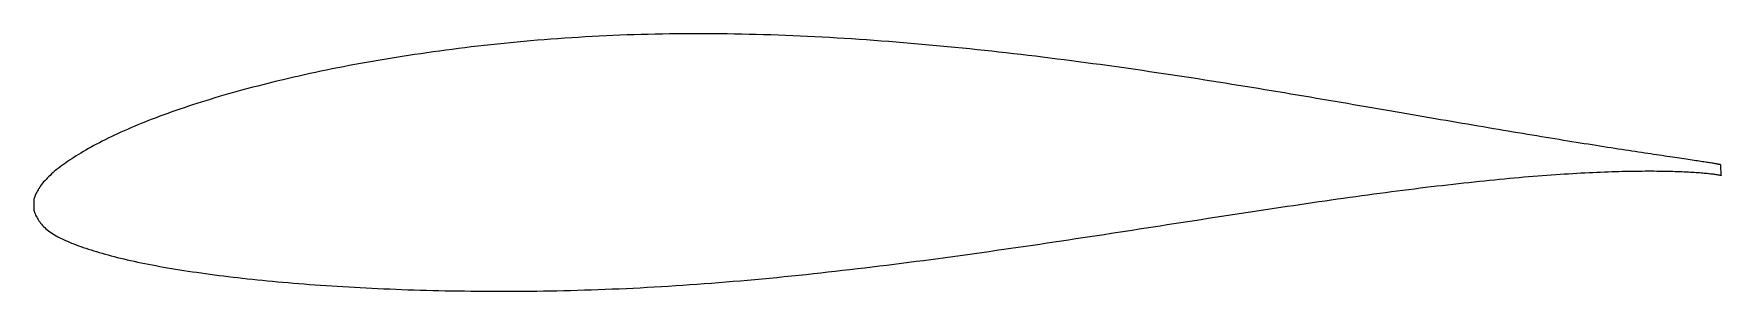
# Model space of a CAD drawing. Header units: metres. Extents: x -17.1 to 34.7, y -2.9 to 5.
import ezdxf

# ---------------------------------------------------------------- set-up
doc = ezdxf.new("R2010")
doc.units = ezdxf.units.M

msp = doc.modelspace()

# ---------------------------------------------------------------- linework, layer by layer
msp.add_lwpolyline([(34.694, 0.946), (34.693, 0.946), (34.69, 0.947), (34.685, 0.948), (34.679, 0.95), (34.67, 0.952), (34.659, 0.954), (34.646, 0.957), (34.631, 0.96), (34.614, 0.963), (34.595, 0.967), (34.575, 0.97), (34.552, 0.974), (34.527, 0.979), (34.5, 0.983), (34.472, 0.988), (34.441, 0.993), (34.409, 0.998), (34.374, 1.004), (34.338, 1.01), (34.299, 1.016), (34.259, 1.022), (34.216, 1.029), (34.172, 1.035), (34.126, 1.042), (34.078, 1.05), (34.028, 1.057), (33.976, 1.065), (33.922, 1.073), (33.866, 1.082), (33.808, 1.09), (33.748, 1.099), (33.687, 1.108), (33.623, 1.118), (33.558, 1.127), (33.491, 1.137), (33.421, 1.147), (33.35, 1.158), (33.277, 1.169), (33.203, 1.18), (33.126, 1.191), (33.047, 1.203), (32.967, 1.215), (32.885, 1.227), (32.801, 1.239), (32.715, 1.252), (32.627, 1.265), (32.538, 1.279), (32.446, 1.292), (32.353, 1.306), (32.258, 1.321), (32.161, 1.335), (32.063, 1.35), (31.962, 1.366), (31.86, 1.381), (31.756, 1.397), (31.651, 1.413), (31.543, 1.43), (31.434, 1.447), (31.323, 1.464), (31.21, 1.482), (31.096, 1.5), (30.98, 1.518), (30.862, 1.536), (30.743, 1.555), (30.622, 1.575), (30.499, 1.594), (30.375, 1.614), (30.248, 1.634), (30.121, 1.655), (29.991, 1.676), (29.86, 1.697), (29.728, 1.719), (29.593, 1.741), (29.458, 1.763), (29.32, 1.786), (29.181, 1.809), (29.041, 1.832), (28.899, 1.856), (28.755, 1.879), (28.61, 1.904), (28.463, 1.928), (28.315, 1.953), (28.165, 1.978), (28.014, 2.004), (27.862, 2.029), (27.707, 2.055), (27.552, 2.082), (27.395, 2.108), (27.236, 2.135), (27.077, 2.162), (26.915, 2.19), (26.753, 2.218), (26.589, 2.246), (26.423, 2.274), (26.257, 2.303), (26.089, 2.331), (25.919, 2.361), (25.749, 2.39), (25.577, 2.419), (25.403, 2.449), (25.229, 2.479), (25.053, 2.51), (24.876, 2.54), (24.698, 2.571), (24.518, 2.602), (24.337, 2.633), (24.155, 2.664), (23.972, 2.696), (23.788, 2.728), (23.603, 2.759), (23.416, 2.791), (23.229, 2.824), (23.04, 2.856), (22.85, 2.888), (22.659, 2.921), (22.467, 2.953), (22.274, 2.986), (22.08, 3.019), (21.885, 3.052), (21.689, 3.085), (21.492, 3.118), (21.293, 3.151), (21.094, 3.184), (20.894, 3.217), (20.694, 3.25), (20.492, 3.283), (20.289, 3.316), (20.086, 3.349), (19.881, 3.382), (19.676, 3.415), (19.47, 3.449), (19.263, 3.481), (19.055, 3.514), (18.846, 3.547), (18.637, 3.58), (18.427, 3.612), (18.216, 3.644), (18.005, 3.677), (17.793, 3.709), (17.58, 3.741), (17.366, 3.773), (17.152, 3.804), (16.937, 3.836), (16.722, 3.867), (16.506, 3.898), (16.289, 3.929), (16.072, 3.959), (15.854, 3.99), (15.636, 4.02), (15.417, 4.049), (15.197, 4.079), (14.977, 4.108), (14.757, 4.137), (14.536, 4.165), (14.315, 4.193), (14.094, 4.221), (13.872, 4.249), (13.649, 4.276), (13.426, 4.303), (13.203, 4.329), (12.98, 4.355), (12.756, 4.38), (12.532, 4.406), (12.308, 4.43), (12.083, 4.455), (11.858, 4.478), (11.633, 4.502), (11.408, 4.525), (11.182, 4.547), (10.957, 4.569), (10.731, 4.591), (10.505, 4.612), (10.279, 4.633), (10.052, 4.653), (9.826, 4.672), (9.6, 4.691), (9.373, 4.709), (9.147, 4.727), (8.92, 4.745), (8.694, 4.762), (8.467, 4.778), (8.241, 4.793), (8.015, 4.808), (7.788, 4.823), (7.562, 4.836), (7.336, 4.849), (7.11, 4.862), (6.884, 4.874), (6.658, 4.885), (6.433, 4.895), (6.207, 4.905), (5.982, 4.914), (5.757, 4.923), (5.532, 4.93), (5.308, 4.937), (5.084, 4.944), (4.86, 4.949), (4.636, 4.954), (4.413, 4.959), (4.19, 4.962), (3.968, 4.965), (3.745, 4.966), (3.524, 4.968), (3.302, 4.968), (3.081, 4.968), (2.861, 4.967), (2.641, 4.965), (2.421, 4.962), (2.202, 4.959), (1.984, 4.954), (1.766, 4.949), (1.548, 4.944), (1.331, 4.937), (1.115, 4.93), (0.899, 4.922), (0.684, 4.913), (0.47, 4.904), (0.256, 4.893), (0.043, 4.883), (-0.17, 4.871), (-0.382, 4.858), (-0.593, 4.845), (-0.803, 4.831), (-1.013, 4.816), (-1.222, 4.8), (-1.43, 4.784), (-1.637, 4.767), (-1.844, 4.75), (-2.049, 4.731), (-2.254, 4.712), (-2.458, 4.693), (-2.661, 4.673), (-2.864, 4.652), (-3.065, 4.631), (-3.266, 4.609), (-3.465, 4.586), (-3.664, 4.563), (-3.861, 4.539), (-4.058, 4.514), (-4.254, 4.489), (-4.448, 4.464), (-4.642, 4.438), (-4.835, 4.411), (-5.026, 4.385), (-5.217, 4.357), (-5.406, 4.329), (-5.595, 4.301), (-5.782, 4.271), (-5.968, 4.242), (-6.153, 4.212), (-6.337, 4.182), (-6.52, 4.151), (-6.701, 4.119), (-6.882, 4.087), (-7.061, 4.055), (-7.239, 4.022), (-7.416, 3.989), (-7.591, 3.955), (-7.766, 3.921), (-7.939, 3.887), (-8.11, 3.852), (-8.281, 3.816), (-8.45, 3.781), (-8.618, 3.744), (-8.784, 3.708), (-8.949, 3.671), (-9.113, 3.634), (-9.275, 3.596), (-9.436, 3.558), (-9.596, 3.52), (-9.754, 3.482), (-9.911, 3.443), (-10.067, 3.403), (-10.221, 3.364), (-10.373, 3.324), (-10.524, 3.284), (-10.674, 3.244), (-10.822, 3.203), (-10.968, 3.162), (-11.113, 3.121), (-11.257, 3.08), (-11.399, 3.038), (-11.54, 2.997), (-11.679, 2.955), (-11.816, 2.912), (-11.952, 2.87), (-12.086, 2.827), (-12.219, 2.785), (-12.35, 2.742), (-12.479, 2.698), (-12.607, 2.655), (-12.733, 2.612), (-12.858, 2.568), (-12.981, 2.524), (-13.102, 2.48), (-13.222, 2.436), (-13.339, 2.392), (-13.456, 2.348), (-13.57, 2.303), (-13.683, 2.259), (-13.794, 2.214), (-13.904, 2.169), (-14.011, 2.124), (-14.117, 2.079), (-14.221, 2.034), (-14.324, 1.989), (-14.424, 1.943), (-14.523, 1.898), (-14.62, 1.853), (-14.716, 1.807), (-14.809, 1.761), (-14.901, 1.716), (-14.991, 1.67), (-15.079, 1.625), (-15.166, 1.579), (-15.25, 1.534), (-15.333, 1.488), (-15.414, 1.443), (-15.493, 1.398), (-15.57, 1.353), (-15.645, 1.308), (-15.719, 1.264), (-15.79, 1.219), (-15.86, 1.175), (-15.928, 1.132), (-15.994, 1.088), (-16.058, 1.044), (-16.12, 1.001), (-16.18, 0.958), (-16.239, 0.916), (-16.295, 0.873), (-16.35, 0.831), (-16.403, 0.789), (-16.454, 0.747), (-16.502, 0.705), (-16.549, 0.664), (-16.594, 0.623), (-16.638, 0.581), (-16.679, 0.54), (-16.718, 0.5), (-16.755, 0.459), (-16.791, 0.419), (-16.824, 0.379), (-16.856, 0.339), (-16.885, 0.299), (-16.913, 0.26), (-16.938, 0.221), (-16.962, 0.183), (-16.984, 0.146), (-17.004, 0.109), (-17.021, 0.073), (-17.037, 0.038), (-17.051, 0.005), (-17.063, -0.027), (-17.074, -0.057), (-17.082, -0.083), (-17.088, -0.106), (-17.093, -0.124), (-17.095, -0.135), (-17.088, -0.466), (-17.087, -0.469), (-17.084, -0.476), (-17.079, -0.489), (-17.071, -0.508), (-17.062, -0.533), (-17.05, -0.563), (-17.037, -0.596), (-17.021, -0.63), (-17.004, -0.665), (-16.984, -0.701), (-16.962, -0.737), (-16.939, -0.773), (-16.913, -0.809), (-16.886, -0.844), (-16.857, -0.879), (-16.825, -0.913), (-16.792, -0.947), (-16.757, -0.981), (-16.72, -1.014), (-16.681, -1.046), (-16.64, -1.078), (-16.597, -1.11), (-16.552, -1.141), (-16.505, -1.172), (-16.456, -1.202), (-16.406, -1.232), (-16.353, -1.261), (-16.299, -1.29), (-16.242, -1.319), (-16.184, -1.347), (-16.124, -1.375), (-16.062, -1.402), (-15.998, -1.429), (-15.932, -1.456), (-15.865, -1.483), (-15.795, -1.51), (-15.724, -1.536), (-15.65, -1.562), (-15.575, -1.589), (-15.498, -1.615), (-15.419, -1.641), (-15.338, -1.666), (-15.256, -1.692), (-15.172, -1.718), (-15.085, -1.744), (-14.997, -1.769), (-14.907, -1.794), (-14.816, -1.819), (-14.722, -1.845), (-14.627, -1.869), (-14.53, -1.894), (-14.431, -1.918), (-14.331, -1.943), (-14.228, -1.967), (-14.124, -1.99), (-14.018, -2.014), (-13.911, -2.037), (-13.801, -2.06), (-13.69, -2.082), (-13.578, -2.105), (-13.463, -2.127), (-13.347, -2.149), (-13.229, -2.17), (-13.11, -2.192), (-12.989, -2.213), (-12.866, -2.234), (-12.741, -2.254), (-12.615, -2.274), (-12.488, -2.295), (-12.358, -2.314), (-12.227, -2.334), (-12.095, -2.353), (-11.96, -2.372), (-11.825, -2.391), (-11.688, -2.41), (-11.549, -2.428), (-11.408, -2.446), (-11.266, -2.464), (-11.123, -2.481), (-10.978, -2.499), (-10.831, -2.515), (-10.683, -2.532), (-10.534, -2.549), (-10.383, -2.565), (-10.231, -2.581), (-10.077, -2.596), (-9.921, -2.611), (-9.765, -2.626), (-9.607, -2.641), (-9.447, -2.656), (-9.286, -2.67), (-9.124, -2.683), (-8.96, -2.697), (-8.795, -2.71), (-8.629, -2.723), (-8.461, -2.735), (-8.292, -2.748), (-8.122, -2.759), (-7.95, -2.771), (-7.778, -2.782), (-7.603, -2.793), (-7.428, -2.803), (-7.252, -2.813), (-7.074, -2.823), (-6.895, -2.832), (-6.715, -2.841), (-6.533, -2.849), (-6.351, -2.858), (-6.167, -2.865), (-5.982, -2.873), (-5.796, -2.88), (-5.609, -2.886), (-5.421, -2.892), (-5.232, -2.898), (-5.042, -2.903), (-4.85, -2.908), (-4.658, -2.913), (-4.465, -2.917), (-4.27, -2.92), (-4.075, -2.924), (-3.878, -2.926), (-3.681, -2.929), (-3.483, -2.931), (-3.284, -2.932), (-3.083, -2.934), (-2.882, -2.934), (-2.681, -2.934), (-2.478, -2.934), (-2.274, -2.933), (-2.07, -2.932), (-1.864, -2.93), (-1.658, -2.928), (-1.451, -2.925), (-1.244, -2.921), (-1.035, -2.918), (-0.826, -2.913), (-0.616, -2.908), (-0.406, -2.902), (-0.195, -2.896), (0.017, -2.889), (0.23, -2.882), (0.443, -2.874), (0.657, -2.865), (0.872, -2.856), (1.087, -2.847), (1.302, -2.836), (1.519, -2.825), (1.735, -2.814), (1.953, -2.802), (2.171, -2.789), (2.389, -2.775), (2.608, -2.762), (2.827, -2.747), (3.047, -2.732), (3.267, -2.717), (3.487, -2.7), (3.708, -2.684), (3.93, -2.666), (4.151, -2.648), (4.373, -2.63), (4.596, -2.611), (4.818, -2.591), (5.041, -2.571), (5.265, -2.55), (5.488, -2.529), (5.712, -2.508), (5.936, -2.486), (6.16, -2.463), (6.385, -2.44), (6.609, -2.416), (6.834, -2.393), (7.059, -2.368), (7.284, -2.343), (7.509, -2.318), (7.734, -2.292), (7.959, -2.266), (8.185, -2.24), (8.41, -2.213), (8.636, -2.186), (8.861, -2.158), (9.086, -2.13), (9.312, -2.102), (9.537, -2.073), (9.762, -2.044), (9.988, -2.015), (10.213, -1.986), (10.438, -1.956), (10.663, -1.926), (10.887, -1.896), (11.112, -1.865), (11.336, -1.835), (11.561, -1.804), (11.785, -1.773), (12.008, -1.741), (12.232, -1.71), (12.455, -1.678), (12.678, -1.646), (12.901, -1.614), (13.123, -1.582), (13.345, -1.55), (13.567, -1.517), (13.788, -1.485), (14.009, -1.452), (14.23, -1.419), (14.45, -1.386), (14.67, -1.353), (14.889, -1.32), (15.108, -1.287), (15.326, -1.254), (15.544, -1.221), (15.761, -1.188), (15.978, -1.155), (16.194, -1.121), (16.41, -1.088), (16.625, -1.055), (16.84, -1.022), (17.054, -0.989), (17.267, -0.956), (17.48, -0.923), (17.692, -0.89), (17.903, -0.858), (18.114, -0.825), (18.323, -0.793), (18.533, -0.76), (18.741, -0.728), (18.949, -0.696), (19.156, -0.664), (19.362, -0.632), (19.567, -0.601), (19.772, -0.569), (19.976, -0.538), (20.179, -0.508), (20.381, -0.477), (20.582, -0.446), (20.782, -0.416), (20.981, -0.386), (21.18, -0.357), (21.377, -0.327), (21.574, -0.298), (21.77, -0.269), (21.964, -0.241), (22.158, -0.212), (22.35, -0.184), (22.542, -0.157), (22.733, -0.13), (22.922, -0.103), (23.11, -0.076), (23.298, -0.05), (23.484, -0.024), (23.669, 0.002), (23.853, 0.027), (24.036, 0.051), (24.218, 0.076), (24.399, 0.1), (24.578, 0.124), (24.756, 0.147), (24.933, 0.169), (25.109, 0.192), (25.283, 0.213), (25.457, 0.235), (25.629, 0.256), (25.8, 0.277), (25.969, 0.297), (26.137, 0.316), (26.304, 0.336), (26.47, 0.355), (26.634, 0.373), (26.797, 0.391), (26.958, 0.408), (27.119, 0.426), (27.277, 0.442), (27.435, 0.458), (27.591, 0.474), (27.745, 0.489), (27.898, 0.504), (28.05, 0.519), (28.2, 0.533), (28.349, 0.546), (28.496, 0.559), (28.642, 0.572), (28.786, 0.584), (28.929, 0.595), (29.07, 0.607), (29.21, 0.618), (29.348, 0.628), (29.485, 0.638), (29.62, 0.647), (29.753, 0.657), (29.885, 0.665), (30.016, 0.674), (30.144, 0.681), (30.271, 0.689), (30.397, 0.696), (30.52, 0.703), (30.643, 0.709), (30.763, 0.715), (30.882, 0.72), (30.999, 0.725), (31.115, 0.729), (31.228, 0.734), (31.341, 0.737), (31.451, 0.741), (31.56, 0.744), (31.667, 0.747), (31.772, 0.749), (31.875, 0.751), (31.977, 0.753), (32.077, 0.755), (32.175, 0.756), (32.272, 0.756), (32.366, 0.757), (32.459, 0.757), (32.55, 0.757), (32.639, 0.757), (32.727, 0.756), (32.812, 0.755), (32.896, 0.754), (32.978, 0.753), (33.058, 0.751), (33.137, 0.749), (33.213, 0.747), (33.288, 0.745), (33.36, 0.742), (33.431, 0.74), (33.5, 0.737), (33.567, 0.734), (33.633, 0.731), (33.696, 0.727), (33.757, 0.724), (33.817, 0.72), (33.875, 0.717), (33.93, 0.713), (33.984, 0.709), (34.036, 0.705), (34.086, 0.701), (34.134, 0.697), (34.18, 0.693), (34.225, 0.689), (34.267, 0.685), (34.307, 0.681), (34.346, 0.677), (34.382, 0.673), (34.417, 0.669), (34.449, 0.665), (34.48, 0.661), (34.508, 0.657), (34.535, 0.653), (34.56, 0.649), (34.582, 0.646), (34.603, 0.642), (34.622, 0.639), (34.639, 0.636), (34.654, 0.633), (34.667, 0.631), (34.677, 0.629), (34.686, 0.627), (34.693, 0.625), (34.698, 0.624), (34.701, 0.623), (34.702, 0.622)], close=True)

doc.saveas('drawing.dxf')
